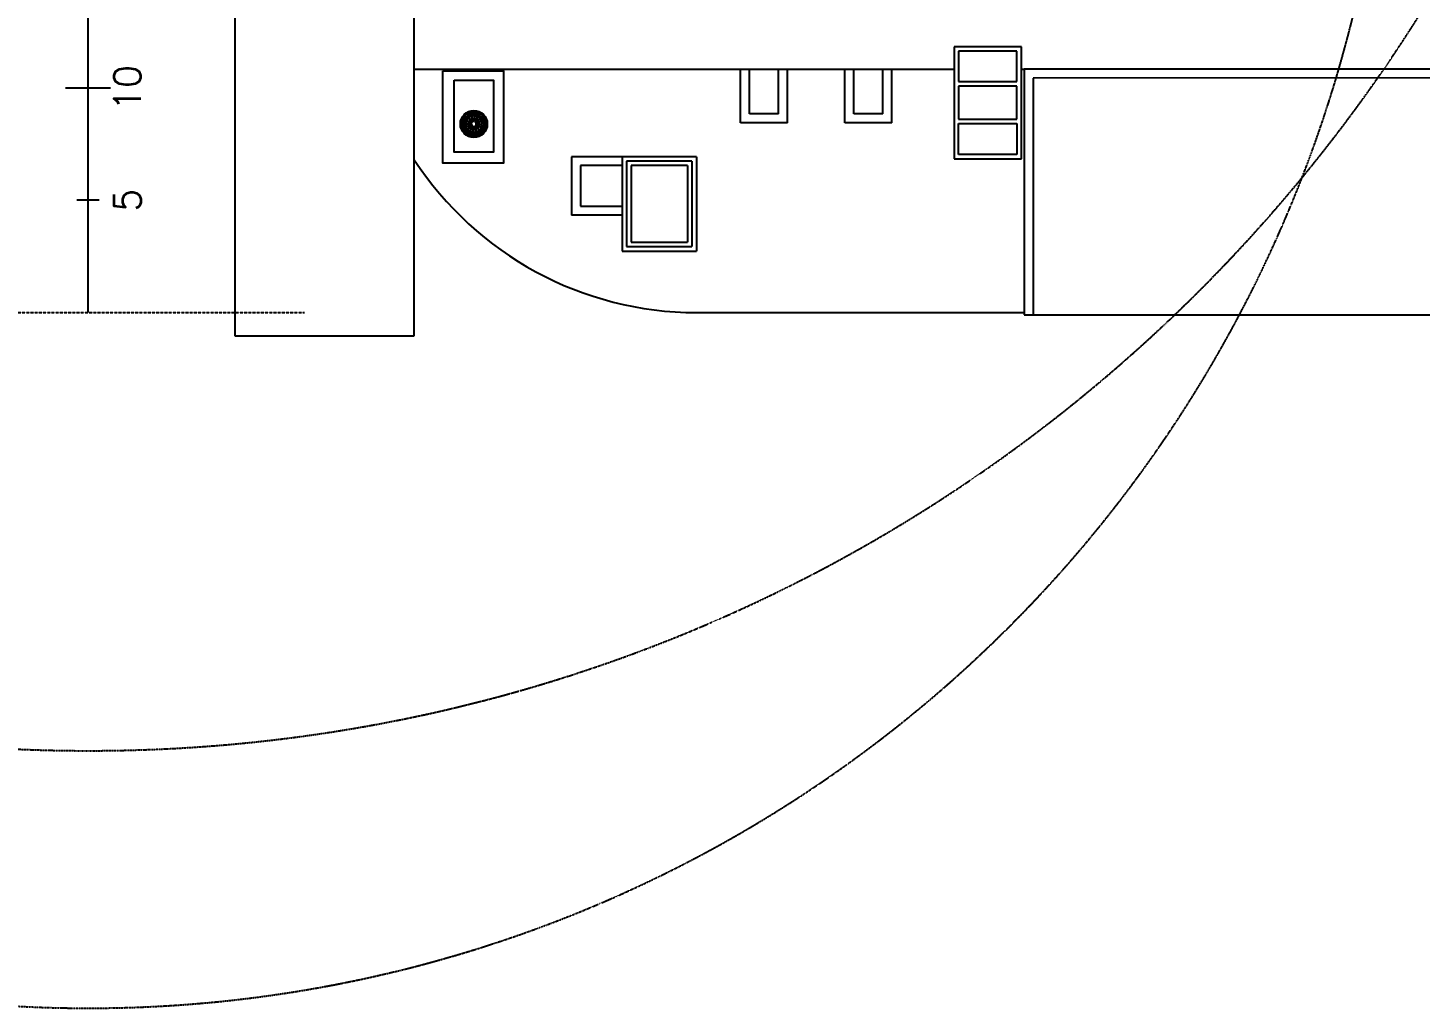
# Model space of a CAD drawing. Header units: inches. Extents: x 2621776591 to 2623670951, y 363331607 to 364354604.
# Drawn here: x 2622895925 to 2622957956, y 363486593 to 363530295 of the extents above; entities that cross this region are included whole.
import ezdxf
from ezdxf.enums import TextEntityAlignment as Align

# ---------------------------------------------------------------- set-up
doc = ezdxf.new("R2010")
doc.units = ezdxf.units.IN
doc.header["$MEASUREMENT"] = 0
for name, pattern in [('BORDERX2', [3.5, 1, -0.5, 1, -0.5, 0, -0.5]), ('CENTER', [2, 1.25, -0.25, 0.25, -0.25]), ('DASHED2', [0.375, 0.25, -0.125]), ('HIDDEN', [0.375, 0.25, -0.125])]:
    doc.linetypes.add(name, pattern=pattern)
for name, color, linetype in [('BLDG', 3, 'Continuous'), ('BREAKWATER', 2, 'Continuous'), ('CAPSTAN', 1, 'Continuous'), ('DIM', 8, 'Continuous'), ('NEW WASHDOWN', 8, 'Continuous'), ('PLAN', 2, 'Continuous'), ('ROAD', 2, 'Continuous')]:
    doc.layers.add(name, color=color, linetype=linetype)
doc.layers.add('CRANE', color=7, linetype='Continuous', true_color=0x7f3f7f)
doc.styles.add('ROMANS', font='romans')

# ---------------------------------------------------------------- blocks, each defined once
blk = doc.blocks.new('A$C6b66f7a2')
at = {"layer": 'CAPSTAN', "ltscale": 100}
for p, q in [((2622915443, 363526037), (2622915610, 363526026)), ((2622915443, 363526025), (2622915609, 363526014)), ((2622915459, 363525900), (2622915617, 363525954)), ((2622915463, 363525888), (2622915621, 363525942)), ((2622915476, 363526159), (2622915625, 363526085)), ((2622915481, 363526169), (2622915631, 363526096)), ((2622915527, 363525779), (2622915652, 363525890)), ((2622915535, 363525770), (2622915660, 363525881)), ((2622915557, 363526270), (2622915668, 363526144)), ((2622915566, 363526278), (2622915677, 363526152)), ((2622915586, 363526092), (2622915601, 363526123)), ((2622915635, 363525694), (2622915708, 363525844)), ((2622915678, 363526333), (2622915730, 363526183)), ((2622915690, 363526336), (2622915741, 363526187)), ((2622915792, 363526234), (2622915827, 363526232)), ((2622915812, 363526362), (2622915801, 363526195)), ((2622915824, 363526361), (2622915813, 363526194)), ((2622915946, 363526329), (2622915872, 363526179)), ((2622915956, 363526323), (2622915883, 363526173)), ((2622916025, 363525740), (2622915915, 363525865)), ((2622916034, 363525747), (2622915924, 363525873)), ((2622916057, 363526247), (2622915932, 363526136)), ((2622916065, 363526238), (2622915940, 363526127)), ((2622916111, 363525848), (2622915961, 363525921)), ((2622916116, 363525859), (2622915966, 363525932)), ((2622916128, 363526129), (2622915970, 363526075)), ((2622916132, 363526117), (2622915974, 363526063)), ((2622916149, 363525992), (2622915982, 363526003)), ((2622916148, 363525980), (2622915982, 363525991)), ((2622915646, 363525688), (2622915719, 363525838)), ((2622915768, 363525656), (2622915778, 363525823)), ((2622915780, 363525655), (2622915790, 363525822)), ((2622915905, 363525672), (2622915851, 363525830)), ((2622915916, 363525676), (2622915862, 363525834))]:
    blk.add_line(p, q, dxfattribs=at)
at = {"layer": 'CAPSTAN', "linetype": 'HIDDEN', "ltscale": 100}
for p, q in [((2622915635, 363525987), (2622915509, 363525970)), ((2622915517, 363526082), (2622915640, 363526050)), ((2622915547, 363525864), (2622915656, 363525927)), ((2622915566, 363526183), (2622915667, 363526106)), ((2622915621, 363525779), (2622915698, 363525880)), ((2622915651, 363526258), (2622915715, 363526148)), ((2622915722, 363525730), (2622915754, 363525853)), ((2622915869, 363526287), (2622915837, 363526165)), ((2622915941, 363525759), (2622915877, 363525869)), ((2622915971, 363526238), (2622915894, 363526137)), ((2622916025, 363525834), (2622915924, 363525911)), ((2622916045, 363526153), (2622915935, 363526090)), ((2622916074, 363525935), (2622915952, 363525967)), ((2622916081, 363526047), (2622915956, 363526030))]:
    blk.add_line(p, q, dxfattribs=at)
at = {"layer": 'CAPSTAN', "linetype": 'HIDDEN', "ltscale": 5}
for p, q in [((2622915609, 363526014), (2622915688, 363526009)), ((2622915610, 363526026), (2622915689, 363526021)), ((2622915617, 363525954), (2622915692, 363525979)), ((2622915621, 363525942), (2622915696, 363525968)), ((2622915625, 363526085), (2622915696, 363526050)), ((2622915631, 363526096), (2622915702, 363526061)), ((2622915652, 363525890), (2622915711, 363525942)), ((2622915660, 363525881), (2622915719, 363525933)), ((2622915668, 363526144), (2622915720, 363526085)), ((2622915677, 363526152), (2622915729, 363526093)), ((2622915708, 363525844), (2622915743, 363525914)), ((2622915719, 363525838), (2622915754, 363525909)), ((2622915730, 363526183), (2622915755, 363526108)), ((2622915741, 363526187), (2622915766, 363526112)), ((2622915778, 363525823), (2622915783, 363525901)), ((2622915790, 363525822), (2622915795, 363525901)), ((2622915801, 363526195), (2622915796, 363526116)), ((2622915813, 363526194), (2622915808, 363526116)), ((2622915851, 363525830), (2622915825, 363525905)), ((2622915862, 363525834), (2622915836, 363525909)), ((2622915872, 363526179), (2622915838, 363526108)), ((2622915883, 363526173), (2622915848, 363526103)), ((2622915915, 363525865), (2622915862, 363525924)), ((2622915924, 363525873), (2622915871, 363525932)), ((2622915932, 363526136), (2622915872, 363526084)), ((2622915940, 363526127), (2622915880, 363526075)), ((2622915961, 363525921), (2622915890, 363525956)), ((2622915966, 363525932), (2622915895, 363525967)), ((2622915970, 363526075), (2622915896, 363526049)), ((2622915974, 363526063), (2622915900, 363526038)), ((2622915982, 363525991), (2622915903, 363525996)), ((2622915982, 363526003), (2622915904, 363526008))]:
    blk.add_line(p, q, dxfattribs=at)
at = {"layer": 'CAPSTAN'}
for points in [[(2622914421, 363528379), (2622917121, 363528379), (2622917121, 363524259), (2622914421, 363524259)], [(2622914921, 363527959), (2622916671, 363527959), (2622916671, 363524759), (2622914921, 363524759)]]:
    blk.add_lwpolyline(points, close=True, dxfattribs=at)
at = {"layer": 'CAPSTAN', "ltscale": 100}
for centre, radius in [((2622915795, 363526008), 600), ((2622915796, 363526009), 540), ((2622915796, 363526009), 530), ((2622915796, 363526009), 448), ((2622915796, 363526009), 438), ((2622915572, 363525978), 26.6), ((2622915577, 363526066), 26.6), ((2622915572, 363525978), 14.6), ((2622915577, 363526066), 14.6), ((2622915600, 363525895), 26.6), ((2622915600, 363525895), 14.6), ((2622915616, 363526145), 26.6), ((2622915616, 363526145), 14.6), ((2622915659, 363525829), 26.6), ((2622915659, 363525829), 14.6), ((2622915682, 363526204), 26.6), ((2622915682, 363526204), 14.6), ((2622915766, 363526232), 26.6), ((2622915766, 363526232), 14.6), ((2622915854, 363526227), 26.6), ((2622915854, 363526227), 14.6), ((2622915933, 363526188), 26.6), ((2622915933, 363526188), 14.6), ((2622915975, 363525872), 26.6), ((2622915975, 363525872), 14.6), ((2622915991, 363526122), 26.6), ((2622915991, 363526122), 14.6), ((2622916014, 363525951), 26.6), ((2622916020, 363526039), 26.6), ((2622916014, 363525951), 14.6), ((2622916020, 363526039), 14.6), ((2622915738, 363525790), 26.6), ((2622915738, 363525790), 14.6), ((2622915826, 363525785), 26.6), ((2622915826, 363525785), 14.6), ((2622915909, 363525813), 26.6), ((2622915909, 363525813), 14.6)]:
    blk.add_circle(centre, radius, dxfattribs=at)
at = {"layer": 'CAPSTAN'}
for radius in [600, 527]:
    blk.add_circle((2622915796, 363526009), radius, dxfattribs=at)
at = {"layer": 'CAPSTAN', "linetype": 'CENTER', "ltscale": 0.1}
blk.add_circle((2622915796, 363526009), 226, dxfattribs=at)
at = {"layer": 'CAPSTAN', "ltscale": 100}
for centre, radius, start, end in [((2622915442, 363526013), 12, 86.4258, 179.34085), ((2622915796, 363526009), 366, 179.34085, 196.01076), ((2622915796, 363526009), 366, 156.84085, 173.51075), ((2622915444, 363526049), 12, 173.51075, 266.4258), ((2622915456, 363525911), 12, 196.01076, 288.9258), ((2622915467, 363525877), 12, 108.9258, 201.84085), ((2622915796, 363526009), 366, 201.84085, 218.51075), ((2622915470, 363526148), 12, 63.9258, 156.84085), ((2622915486, 363526180), 12, 151.01075, 243.9258), ((2622915796, 363526009), 366, 134.34085, 151.01075), ((2622915548, 363526262), 12, 41.4258, 134.34085), ((2622915575, 363526285), 12, 128.51075, 221.4258), ((2622915796, 363526009), 366, 113.22811, 128.51075), ((2622915609, 363526008), 6, 0.10567, 86.4258), ((2622915610, 363526032), 6, 266.4258, 352.74593), ((2622915796, 363526009), 181, 180.10567, 195.24593), ((2622915796, 363526009), 181, 157.60567, 172.74593), ((2622915615, 363525959), 6, 288.9258, 15.24593), ((2622915623, 363525937), 6, 22.60567, 108.9258), ((2622915623, 363526080), 6, 337.60567, 63.9258), ((2622915796, 363526009), 181, 202.60567, 217.74593), ((2622915633, 363526101), 6, 243.9258, 330.24593), ((2622915796, 363526009), 181, 135.10567, 150.24593), ((2622915659, 363526327), 20, 18.9258, 113.22811), ((2622915648, 363525894), 6, 311.4258, 37.74593), ((2622915664, 363525876), 6, 45.10567, 131.4258), ((2622915663, 363526140), 6, 315.10567, 41.4258), ((2622915796, 363526009), 181, 225.10567, 240.24594), ((2622915681, 363526156), 6, 221.4258, 307.74594), ((2622915796, 363526009), 181, 112.60567, 127.74594), ((2622915709, 363526343), 20, 103.57294, 198.9258), ((2622915804, 363525948), 426, 90.52899, 103.57294), ((2622915703, 363525846), 6, 333.9258, 60.24594), ((2622915724, 363526181), 6, 292.60567, 18.9258), ((2622915747, 363526189), 6, 198.9258, 285.24594), ((2622915796, 363526009), 181, 90.10568, 105.24594), ((2622915795, 363526195), 6, 270.10568, 356.4258), ((2622915800, 363526362), 12, 356.4258, 89.34085), ((2622915819, 363526194), 6, 176.4258, 262.74594), ((2622915796, 363526009), 181, 67.60568, 82.74594), ((2622915836, 363526360), 12, 83.51075, 176.4258), ((2622915796, 363526009), 366, 66.84085, 83.51075), ((2622915867, 363526181), 6, 247.60568, 333.9258), ((2622915796, 363526009), 181, 292.60567, 307.74594), ((2622915889, 363526171), 6, 153.9258, 240.24594), ((2622915796, 363526009), 181, 45.10567, 60.24594), ((2622915910, 363525861), 6, 41.4258, 127.74594), ((2622915928, 363525877), 6, 135.10567, 221.4258), ((2622915928, 363526141), 6, 225.10567, 311.4258), ((2622915796, 363526009), 181, 315.10567, 330.2459), ((2622915944, 363526123), 6, 131.4258, 217.74593), ((2622915796, 363526009), 181, 22.60567, 37.74593), ((2622915935, 363526334), 12, 333.9258, 66.84085), ((2622915958, 363525916), 6, 63.92577, 150.2459), ((2622915967, 363526318), 12, 61.01074, 153.9258), ((2622915968, 363526080), 6, 202.60567, 288.9258), ((2622915796, 363526009), 181, 337.60563, 352.74593), ((2622915969, 363525937), 6, 157.60563, 243.92577), ((2622915976, 363526058), 6, 108.9258, 195.24593), ((2622915796, 363526009), 181, 0.10567, 15.24593), ((2622915796, 363526009), 366, 44.34085, 61.01074), ((2622915981, 363525985), 6, 86.4258, 172.74593), ((2622915983, 363526009), 6, 180.10567, 266.4258), ((2622916049, 363526256), 12, 311.4258, 44.34085), ((2622916073, 363526229), 12, 38.51075, 131.4258), ((2622915796, 363526009), 366, 21.84085, 38.51075), ((2622916105, 363525837), 12, 331.01071, 63.92577), ((2622916121, 363525869), 12, 243.92577, 336.84081), ((2622916124, 363526140), 12, 288.9258, 21.84085), ((2622916136, 363526106), 12, 16.01076, 108.9258), ((2622915796, 363526009), 366, 336.84081, 353.51075), ((2622915796, 363526009), 366, 359.34085, 16.01076), ((2622916147, 363525969), 12, 353.51075, 86.4258), ((2622916150, 363526004), 12, 266.4258, 359.34085), ((2622915519, 363525788), 12, 218.51075, 311.4258), ((2622915543, 363525761), 12, 131.4258, 224.34085), ((2622915796, 363526009), 366, 224.34085, 241.01074), ((2622915624, 363525699), 12, 241.01074, 333.9258), ((2622915657, 363525683), 12, 153.9258, 246.84085), ((2622915796, 363526009), 366, 246.84085, 263.51075), ((2622915724, 363525836), 6, 67.60568, 153.9258), ((2622915796, 363526009), 181, 247.60568, 262.74594), ((2622915756, 363525657), 12, 263.51075, 356.4258), ((2622915772, 363525823), 6, 356.4258, 82.74594), ((2622915792, 363525655), 12, 176.4258, 269.34085), ((2622915796, 363525822), 6, 90.10568, 176.4258), ((2622915796, 363526009), 366, 269.34085, 286.01076), ((2622915796, 363526009), 181, 270.10568, 285.24594), ((2622915845, 363525828), 6, 18.9258, 105.24594), ((2622915868, 363525836), 6, 112.60567, 198.9258), ((2622915893, 363525668), 12, 286.01076, 18.9258), ((2622915927, 363525680), 12, 198.9258, 291.84084), ((2622915796, 363526009), 366, 291.84084, 308.51075), ((2622916016, 363525732), 12, 308.51075, 41.4258), ((2622916043, 363525755), 12, 221.4258, 314.34085), ((2622915796, 363526009), 366, 314.34085, 331.01071)]:
    blk.add_arc(centre, radius, start, end, dxfattribs=at)
at = {"layer": 'CAPSTAN', "linetype": 'HIDDEN', "ltscale": 5}
for start, end in [(179.61548, 195.73611), (157.11548, 173.23612), (202.11548, 218.23612), (134.61549, 150.73612), (224.61548, 240.73612), (112.11549, 128.23612), (247.11549, 263.23612), (89.61548, 105.73611), (269.61548, 285.73611), (67.11549, 83.23612), (292.11549, 308.23612), (44.61548, 60.73612), (314.61549, 330.73608), (22.11548, 38.23612), (337.11545, 353.23612), (359.61548, 15.73611)]:
    blk.add_arc((2622915796, 363526009), 108, start, end, dxfattribs=at)

msp = doc.modelspace()

# ---------------------------------------------------------------- linework, layer by layer
at = {"color": 8, "linetype": 'DASHED2', "ltscale": 5}
msp.add_line((2622888960, 363517609.7, 0), (2622908252.4, 363517609.7, 0), dxfattribs=at)
at = {"color": 8, "elevation": 0}
for points in [[(2622898606.2, 363517609.7), (2622898606.2, 363617609.7)], [(2622899606.2, 363527609.7), (2622897606.2, 363527609.7)], [(2622899106.2, 363522609.7), (2622898106.2, 363522609.7)]]:
    msp.add_lwpolyline(points, dxfattribs=at)
at = {"layer": 'BLDG'}
for p, q in [((2622913143.8, 363516559.2), (2622913143.8, 363539559.2)), ((2622905143.8, 363536559.2), (2622905143.8, 363516559.2)), ((2622905143.8, 363516559.2), (2622913143.8, 363516559.2))]:
    msp.add_line(p, q, dxfattribs=at)
at = {"layer": 'BREAKWATER'}
for p, q in [((2622913143.8, 363528451.7), (2622937193.4, 363528453.8)), ((2622940193.4, 363528454.1), (2622940314.7, 363528454.1))]:
    msp.add_line(p, q, dxfattribs=at)
at = {"layer": 'CRANE', "linetype": 'BORDERX2'}
for centre, radius, start, end in [((2622898620.7, 363568069.6, 0), 70000, 180, 0), ((2622898620.7, 363544593.5, 0), 58000, 179.984697, 0.015303)]:
    msp.add_arc(centre, radius, start, end, dxfattribs=at)
at = {"layer": 'NEW WASHDOWN', "linetype": 'ByBlock'}
for p, q in [((2622940193.4, 363529449.4), (2622937193.4, 363529449.4)), ((2622937193.4, 363529449.4), (2622937193.4, 363524449.4)), ((2622939993.4, 363529249.4), (2622937393.4, 363529249.4)), ((2622937393.4, 363529249.4), (2622937393.4, 363527899.4)), ((2622939993.4, 363527899.4), (2622939993.4, 363529249.4)), ((2622940193.4, 363524449.4), (2622940193.4, 363529449.4)), ((2622937393.4, 363527899.4), (2622939993.4, 363527899.4)), ((2622939993.4, 363527699.4), (2622937393.4, 363527699.4)), ((2622937393.4, 363527699.4), (2622937393.4, 363526224.4)), ((2622939993.4, 363526224.4), (2622939993.4, 363527699.4)), ((2622937393.4, 363526224.4), (2622939993.4, 363526224.4)), ((2622937393.4, 363524649.4), (2622937393.4, 363526024.4)), ((2622937393.4, 363526024.4), (2622939993.4, 363526024.4)), ((2622939993.4, 363526024.4), (2622939993.4, 363524649.4)), ((2622939993.4, 363524649.4), (2622937393.4, 363524649.4)), ((2622937193.4, 363524449.4), (2622940193.4, 363524449.4))]:
    msp.add_line(p, q, dxfattribs=at)
at = {"layer": 'PLAN', "linetype": 'ByBlock'}
for p, q in [((2622927670.7, 363526056.4), (2622927670.7, 363528456.4)), ((2622928070.7, 363526456.4), (2622928070.7, 363528456.4)), ((2622929370.7, 363526456.4), (2622929370.7, 363528456.4)), ((2622929770.7, 363526056.4), (2622929770.7, 363528456.4)), ((2622932317.9, 363526056.4), (2622932317.9, 363528456.4)), ((2622932717.9, 363526456.4), (2622932717.9, 363528456.4)), ((2622934017.9, 363526456.4), (2622934017.9, 363528456.4)), ((2622934417.9, 363526056.4), (2622934417.9, 363528456.4)), ((2623043071.6, 363528454.8), (2622940314.7, 363528454.8)), ((2622940314.7, 363528454.8), (2622940314.7, 363517502.6)), ((2622993259.3, 363528062), (2622940714.7, 363528057.4)), ((2622940714.7, 363528057.4), (2622940714.7, 363517502.6)), ((2622929770.7, 363526056.4), (2622927670.7, 363526056.4)), ((2622929370.7, 363526456.4), (2622928070.7, 363526456.4)), ((2622934417.9, 363526056.4), (2622932317.9, 363526056.4)), ((2622934017.9, 363526456.4), (2622932717.9, 363526456.4)), ((2622940314.7, 363517502.6), (2623182789.8, 363517502.6))]:
    msp.add_line(p, q, dxfattribs=at)
at = {"layer": 'PLAN'}
for p, q in [((2622920147.4, 363524550.6), (2622920147.4, 363521947.2)), ((2622925707.7, 363524550.6), (2622920147.4, 363524550.6)), ((2622922397.4, 363524150.6), (2622920547.4, 363524150.6)), ((2622920547.4, 363524150.6), (2622920547.4, 363522347.2)), ((2622922397.4, 363524545.6), (2622922397.4, 363520342.2)), ((2622925507.7, 363524350.6), (2622922597.4, 363524350.6)), ((2622922597.4, 363524350.6), (2622922597.4, 363520542.2)), ((2622922797.4, 363524150.6), (2622922797.4, 363520742.2)), ((2622925307.7, 363524150.6), (2622922797.4, 363524150.6)), ((2622925307.7, 363524150.6), (2622925307.7, 363520742.2)), ((2622925507.7, 363524350.6), (2622925507.7, 363520542.2)), ((2622925707.7, 363524550.6), (2622925707.7, 363520342.2)), ((2622920547.4, 363522347.2), (2622922397.4, 363522347.2)), ((2622922397.4, 363521947.2), (2622920147.4, 363521947.2)), ((2622922397.4, 363520342.2), (2622925707.7, 363520342.2)), ((2622922597.4, 363520542.2), (2622925507.7, 363520542.2)), ((2622922797.4, 363520742.2), (2622925307.7, 363520742.2))]:
    msp.add_line(p, q, dxfattribs=at)
at = {"layer": 'ROAD'}
msp.add_line((2622925712.2, 363517603.3), (2622940314.7, 363517603.3), dxfattribs=at)
msp.add_arc((2622925712.3, 363532603.3), 15000, 213.08061, 270.001393, dxfattribs=at)

# ---------------------------------------------------------------- block references
at = {"layer": 'DIM'}
msp.add_blockref('A$C6b66f7a2', (0, 0), dxfattribs=at)

# ---------------------------------------------------------------- texts
at = {"color": 8, "style": 'ROMANS'}
for s, p in [('10', (2622900357.2, 363527609.7, 0)), ('5', (2622900357.2, 363522609.7, 0))]:
    msp.add_text(s, height=1200, rotation=90, dxfattribs=at).set_placement(p, align=Align.MIDDLE_CENTER)

doc.saveas('drawing.dxf')
